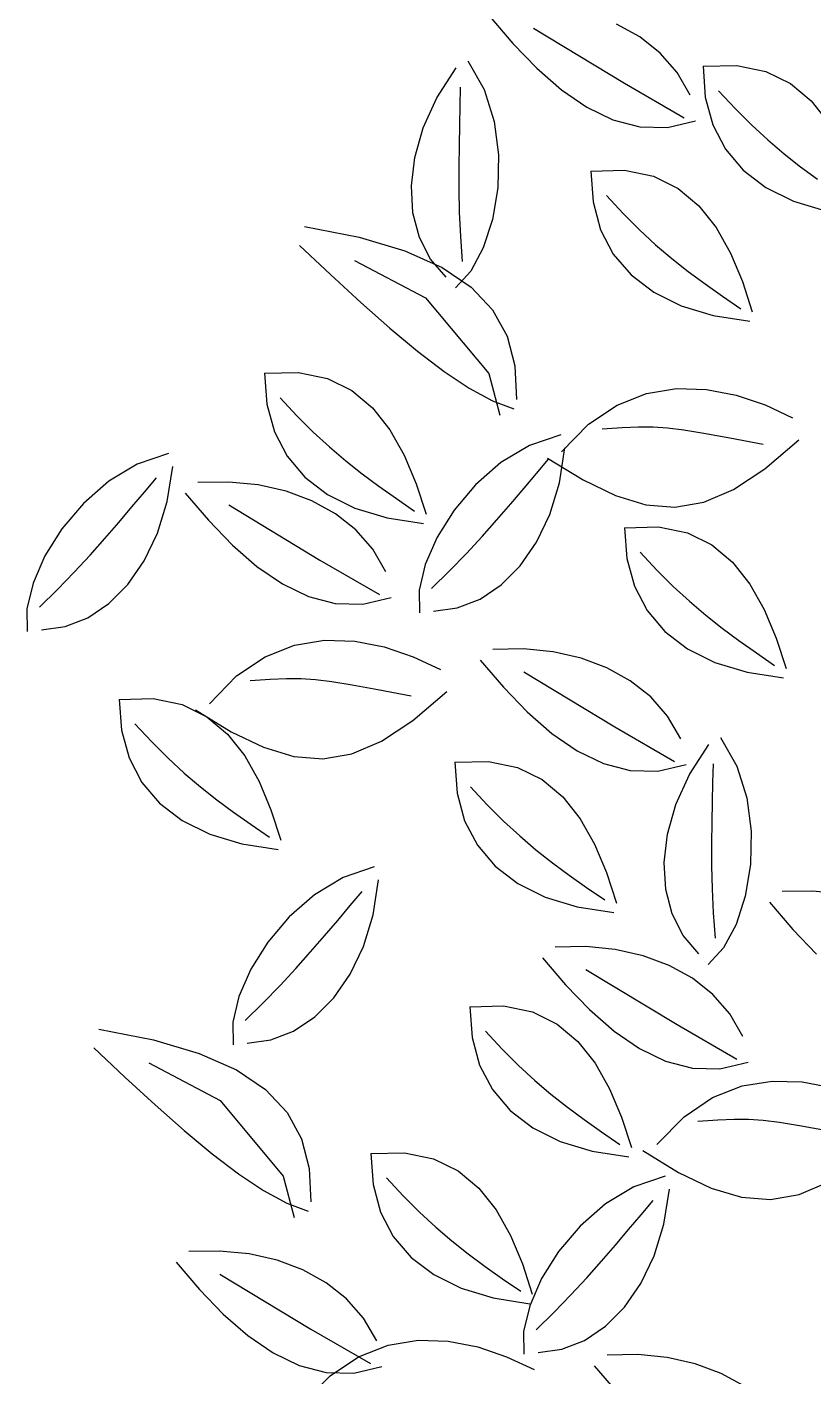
# Model space of a CAD drawing. Header units: millimetres. Extents: x 284148 to 331264, y 78716 to 101523.
# Drawn here: x 315736.5 to 315979.7, y 85815.1 to 86232.5 of the extents above; entities that cross this region are included whole.
import ezdxf

# ---------------------------------------------------------------- set-up
doc = ezdxf.new("R2010")
doc.units = ezdxf.units.MM

# ---------------------------------------------------------------- blocks, each defined once
blk = doc.blocks.new('A$C4D901EEA')
for p, q in [((162.81, 1618.7), (169.99, 1610.28)), ((209.27, 1612.33), (202.04, 1616.32)), ((176.31, 1615.03), (204.5, 1598)), ((215.58, 1607.33), (209.27, 1612.33)), ((169.99, 1610.28), (177.4, 1602.64)), ((220.83, 1601.33), (215.58, 1607.33)), ((156.02, 1604.92), (161.06, 1596.05)), ((228.83, 1603.26), (239.28, 1603.52)), ((228.83, 1603.26), (229.51, 1593.71)), ((239.28, 1603.52), (248.24, 1601.65)), ((146.45, 1593.52), (152.38, 1602.78)), ((177.4, 1602.64), (185.02, 1596)), ((224.88, 1594.34), (220.83, 1601.33)), ((248.24, 1601.65), (255.85, 1597.91)), ((153.68, 1591.03), (153.8, 1596.77)), ((161.06, 1596.05), (164.16, 1586.21)), ((185.02, 1596), (192.86, 1590.61)), ((204.5, 1598), (222.98, 1587.35)), ((233.64, 1595.71), (238.83, 1590.12)), ((255.85, 1597.91), (262.26, 1592.54)), ((142.2, 1584.22), (146.45, 1593.52)), ((153.53, 1585.02), (153.68, 1591.03)), ((192.86, 1590.61), (200.93, 1586.72)), ((229.51, 1593.71), (231.85, 1585.14)), ((262.26, 1592.54), (267.61, 1585.79)), ((164.16, 1586.21), (165.51, 1575.9)), ((200.93, 1586.72), (209.23, 1584.56)), ((217.77, 1584.37), (226.53, 1586.39)), ((238.83, 1590.12), (243.9, 1585.08)), ((139.58, 1575.06), (142.2, 1584.22)), ((153.4, 1578.72), (153.53, 1585.02)), ((209.23, 1584.56), (217.77, 1584.37)), ((231.85, 1585.14), (235.78, 1577.6)), ((243.9, 1585.08), (248.9, 1580.48)), ((153.31, 1572.14), (153.4, 1578.72)), ((248.9, 1580.48), (253.91, 1576.22)), ((138.54, 1566.23), (139.58, 1575.06)), ((165.51, 1575.9), (165.28, 1565.61)), ((235.78, 1577.6), (241.28, 1571.14)), ((253.91, 1576.22), (258.99, 1572.2)), ((153.33, 1565.27), (153.31, 1572.14)), ((194.07, 1570.83), (204.53, 1571.09)), ((194.07, 1570.83), (194.76, 1561.28)), ((204.53, 1571.09), (213.49, 1569.22)), ((241.28, 1571.14), (248.29, 1565.78)), ((258.99, 1572.2), (264.2, 1568.34)), ((139.04, 1557.92), (138.54, 1566.23)), ((165.28, 1565.61), (163.65, 1555.85)), ((213.49, 1569.22), (221.1, 1565.48)), ((221.1, 1565.48), (227.5, 1560.11)), ((248.29, 1565.78), (256.78, 1561.57)), ((153.49, 1558.1), (153.33, 1565.27)), ((194.76, 1561.28), (197.09, 1552.71)), ((198.89, 1563.28), (204.08, 1557.69)), ((256.78, 1561.57), (266.7, 1558.56)), ((141.03, 1550.32), (139.04, 1557.92)), ((153.84, 1550.63), (153.49, 1558.1)), ((204.08, 1557.69), (209.14, 1552.65)), ((227.5, 1560.11), (232.86, 1553.36)), ((105.46, 1553.66), (122.4, 1550.34)), ((163.65, 1555.85), (160.81, 1547.11)), ((232.86, 1553.36), (237.3, 1545.47)), ((122.4, 1550.34), (136.55, 1546.15)), ((144.46, 1543.62), (141.03, 1550.32)), ((154.42, 1542.86), (153.84, 1550.63)), ((197.09, 1552.71), (201.03, 1545.17)), ((209.14, 1552.65), (214.15, 1548.05)), ((103.88, 1547.84), (113.54, 1538.79)), ((136.55, 1546.15), (148.05, 1541.04)), ((160.81, 1547.11), (156.94, 1539.9)), ((201.03, 1545.17), (206.52, 1538.71)), ((214.15, 1548.05), (219.16, 1543.79)), ((237.3, 1545.47), (240.98, 1536.69)), ((120.94, 1543.2), (142.97, 1531.6)), ((149.29, 1538), (144.46, 1543.62)), ((148.05, 1541.04), (157.05, 1534.96)), ((219.16, 1543.79), (224.24, 1539.77)), ((113.54, 1538.79), (122.88, 1530.22)), ((156.94, 1539.9), (152.21, 1534.71)), ((206.52, 1538.71), (213.54, 1533.35)), ((224.24, 1539.77), (229.44, 1535.91)), ((240.98, 1536.69), (244.05, 1527.26)), ((157.05, 1534.96), (163.7, 1527.88)), ((213.54, 1533.35), (222.03, 1529.14)), ((229.44, 1535.91), (234.84, 1532.09)), ((234.84, 1532.09), (240.5, 1528.23)), ((122.88, 1530.22), (131.88, 1522.26)), ((142.97, 1531.6), (162.55, 1508.16)), ((163.7, 1527.88), (168.16, 1519.76)), ((222.03, 1529.14), (231.95, 1526.13)), ((231.95, 1526.13), (243.26, 1524.35)), ((131.88, 1522.26), (140.49, 1515.08)), ((168.16, 1519.76), (170.56, 1510.55)), ((140.49, 1515.08), (148.67, 1508.84)), ((93.13, 1508.26), (103.59, 1508.52)), ((93.13, 1508.26), (93.82, 1498.71)), ((103.59, 1508.52), (112.55, 1506.65)), ((148.67, 1508.84), (156.39, 1503.7)), ((162.55, 1508.16), (165.94, 1495.36)), ((170.56, 1510.55), (171.07, 1500.21)), ((112.55, 1506.65), (120.16, 1502.91)), ((120.16, 1502.91), (126.56, 1497.54)), ((156.39, 1503.7), (163.61, 1499.8)), ((211.35, 1502.03), (220.63, 1503.55)), ((220.63, 1503.55), (229.93, 1503.28)), ((229.93, 1503.28), (239.1, 1501.49)), ((93.82, 1498.71), (96.15, 1490.14)), ((97.95, 1500.71), (103.14, 1495.12)), ((163.61, 1499.8), (170.28, 1497.31)), ((202.22, 1498.45), (211.35, 1502.03)), ((239.1, 1501.49), (248.01, 1498.47)), ((103.14, 1495.12), (108.2, 1490.08)), ((126.56, 1497.54), (131.92, 1490.79)), ((193.38, 1492.51), (202.22, 1498.45)), ((248.01, 1498.47), (256.52, 1494.5)), ((131.92, 1490.79), (136.36, 1482.9)), ((184.97, 1483.94), (193.38, 1492.51)), ((197.61, 1491.13), (203.82, 1491.51)), ((203.82, 1491.51), (208.87, 1491.73)), ((208.87, 1491.73), (213.34, 1491.72)), ((213.34, 1491.72), (217.81, 1491.43)), ((217.81, 1491.43), (222.88, 1490.8)), ((222.88, 1490.8), (229.11, 1489.78)), ((96.15, 1490.14), (100.09, 1482.6)), ((108.2, 1490.08), (113.21, 1485.48)), ((184.76, 1489.24), (175.11, 1485.94)), ((229.11, 1489.78), (237.1, 1488.32)), ((237.1, 1488.32), (247.44, 1486.35)), ((247.92, 1478.72), (258.49, 1487.72)), ((63.38, 1483.46), (53.73, 1480.16)), ((100.09, 1482.6), (105.58, 1476.13)), ((113.21, 1485.48), (118.22, 1481.22)), ((136.36, 1482.9), (140.04, 1474.12)), ((175.11, 1485.94), (166.26, 1480.63)), ((180.63, 1482), (191.69, 1475.28)), ((184.37, 1474.37), (186.06, 1485.23)), ((53.73, 1480.16), (44.89, 1474.86)), ((62.99, 1468.59), (64.68, 1479.45)), ((118.22, 1481.22), (123.3, 1477.2)), ((166.26, 1480.63), (158.42, 1473.8)), ((177.3, 1477.29), (181.02, 1481.67)), ((238.2, 1472.33), (247.92, 1478.72)), ((44.89, 1474.86), (37.04, 1468.03)), ((55.92, 1471.52), (59.64, 1475.89)), ((82.01, 1474.63), (72.51, 1474.49)), ((91.15, 1473.73), (82.01, 1474.63)), ((99.79, 1471.79), (91.15, 1473.73)), ((105.58, 1476.13), (112.6, 1470.78)), ((123.3, 1477.2), (128.5, 1473.34)), ((140.04, 1474.12), (143.11, 1464.69)), ((158.42, 1473.8), (151.77, 1465.95)), ((173.43, 1472.69), (177.3, 1477.29)), ((181.38, 1464.58), (184.37, 1474.37)), ((191.69, 1475.28), (201.75, 1470.44)), ((52.05, 1466.92), (55.92, 1471.52)), ((68.56, 1471.19), (75.75, 1462.78)), ((107.79, 1468.82), (99.79, 1471.79)), ((112.6, 1470.78), (121.09, 1466.57)), ((128.5, 1473.34), (133.9, 1469.52)), ((133.9, 1469.52), (139.56, 1465.66)), ((169.36, 1467.89), (173.43, 1472.69)), ((201.75, 1470.44), (211.12, 1467.61)), ((229.04, 1468.43), (238.2, 1472.33)), ((37.04, 1468.03), (30.39, 1460.17)), ((47.98, 1462.11), (52.05, 1466.92)), ((60, 1458.81), (62.99, 1468.59)), ((82.07, 1467.52), (110.26, 1450.49)), ((115.02, 1464.83), (107.79, 1468.82)), ((121.09, 1466.57), (131.01, 1463.56)), ((151.77, 1465.95), (146.51, 1457.56)), ((165.05, 1462.9), (169.36, 1467.89)), ((211.12, 1467.61), (220.12, 1466.9)), ((220.12, 1466.9), (229.04, 1468.43)), ((43.68, 1457.13), (47.98, 1462.11)), ((75.75, 1462.78), (83.15, 1455.13)), ((121.33, 1459.83), (115.02, 1464.83)), ((131.01, 1463.56), (142.32, 1461.78)), ((160.48, 1457.77), (165.05, 1462.9)), ((177.27, 1455.99), (181.38, 1464.58)), ((30.39, 1460.17), (25.13, 1451.78)), ((39.11, 1452), (43.68, 1457.13)), ((55.89, 1450.21), (60, 1458.81)), ((126.58, 1453.83), (121.33, 1459.83)), ((146.51, 1457.56), (142.85, 1449.13)), ((155.61, 1452.51), (160.48, 1457.77)), ((204.55, 1460.5), (215, 1460.76)), ((204.55, 1460.5), (205.24, 1450.95)), ((215, 1460.76), (223.96, 1458.89)), ((223.96, 1458.89), (231.57, 1455.15)), ((83.15, 1455.13), (90.77, 1448.49)), ((130.63, 1446.83), (126.58, 1453.83)), ((172.19, 1448.69), (177.27, 1455.99)), ((209.36, 1452.94), (214.55, 1447.36)), ((231.57, 1455.15), (237.98, 1449.78)), ((25.13, 1451.78), (21.47, 1443.36)), ((34.23, 1446.74), (39.11, 1452)), ((50.82, 1442.91), (55.89, 1450.21)), ((90.77, 1448.49), (98.62, 1443.11)), ((110.26, 1450.49), (128.73, 1439.85)), ((142.85, 1449.13), (140.97, 1441.17)), ((150.4, 1447.15), (155.61, 1452.51)), ((166.31, 1442.8), (172.19, 1448.69)), ((205.24, 1450.95), (207.57, 1442.38)), ((237.98, 1449.78), (243.33, 1443.03)), ((29.02, 1441.38), (34.23, 1446.74)), ((144.81, 1441.72), (150.4, 1447.15)), ((214.55, 1447.36), (219.62, 1442.32)), ((21.47, 1443.36), (19.59, 1435.39)), ((23.43, 1435.94), (29.02, 1441.38)), ((44.93, 1437.02), (50.82, 1442.91)), ((98.62, 1443.11), (106.69, 1439.21)), ((140.97, 1441.17), (141.07, 1434.15)), ((159.79, 1438.43), (166.31, 1442.8)), ((207.57, 1442.38), (211.5, 1434.84)), ((219.62, 1442.32), (224.62, 1437.72)), ((243.33, 1443.03), (247.78, 1435.14)), ((38.41, 1432.65), (44.93, 1437.02)), ((106.69, 1439.21), (114.99, 1437.05)), ((114.99, 1437.05), (123.52, 1436.86)), ((123.52, 1436.86), (132.29, 1438.88)), ((152.77, 1435.69), (159.79, 1438.43)), ((224.62, 1437.72), (229.64, 1433.46)), ((19.59, 1435.39), (19.69, 1428.37)), ((31.39, 1429.91), (38.41, 1432.65)), ((145.44, 1434.68), (152.77, 1435.69)), ((211.5, 1434.84), (217, 1428.37)), ((229.64, 1433.46), (234.71, 1429.44)), ((247.78, 1435.14), (251.46, 1426.36)), ((24.06, 1428.9), (31.39, 1429.91)), ((217, 1428.37), (224.01, 1423.02)), ((234.71, 1429.44), (239.92, 1425.57)), ((93.3, 1420.54), (102.43, 1424.13)), ((102.43, 1424.13), (111.71, 1425.65)), ((111.71, 1425.65), (121.01, 1425.37)), ((121.01, 1425.37), (130.18, 1423.59)), ((130.18, 1423.59), (139.09, 1420.57)), ((239.92, 1425.57), (245.32, 1421.76)), ((251.46, 1426.36), (254.53, 1416.93)), ((84.46, 1414.61), (93.3, 1420.54)), ((139.09, 1420.57), (147.6, 1416.6)), ((159.84, 1419.53), (167.03, 1411.11)), ((173.28, 1422.97), (163.79, 1422.83)), ((182.42, 1422.06), (173.28, 1422.97)), ((191.06, 1420.12), (182.42, 1422.06)), ((199.07, 1417.15), (191.06, 1420.12)), ((224.01, 1423.02), (232.5, 1418.81)), ((245.32, 1421.76), (250.97, 1417.9)), ((173.34, 1415.86), (201.53, 1398.83)), ((206.3, 1413.16), (199.07, 1417.15)), ((232.5, 1418.81), (242.42, 1415.8)), ((242.42, 1415.8), (253.74, 1414.02)), ((76.05, 1406.04), (84.46, 1414.61)), ((88.69, 1413.23), (94.9, 1413.61)), ((94.9, 1413.61), (99.95, 1413.82)), ((99.95, 1413.82), (104.42, 1413.81)), ((104.42, 1413.81), (108.89, 1413.52)), ((108.89, 1413.52), (113.96, 1412.9)), ((113.96, 1412.9), (120.19, 1411.88)), ((120.19, 1411.88), (128.18, 1410.41)), ((167.03, 1411.11), (174.43, 1403.47)), ((212.61, 1408.16), (206.3, 1413.16)), ((48.17, 1407.36), (58.63, 1407.62)), ((48.17, 1407.36), (48.86, 1397.81)), ((58.63, 1407.62), (67.59, 1405.75)), ((128.18, 1410.41), (138.52, 1408.45)), ((139, 1400.82), (149.57, 1409.82)), ((217.86, 1402.16), (212.61, 1408.16)), ((67.59, 1405.75), (75.2, 1402.01)), ((71.71, 1404.1), (82.77, 1397.37)), ((174.43, 1403.47), (182.05, 1396.83)), ((52.99, 1399.81), (58.18, 1394.22)), ((75.2, 1402.01), (81.61, 1396.64)), ((129.29, 1394.43), (139, 1400.82)), ((201.53, 1398.83), (220.01, 1388.18)), ((221.91, 1395.17), (217.86, 1402.16)), ((48.86, 1397.81), (51.19, 1389.24)), ((58.18, 1394.22), (63.24, 1389.18)), ((81.61, 1396.64), (86.96, 1389.89)), ((82.77, 1397.37), (92.83, 1392.54)), ((120.12, 1390.53), (129.29, 1394.43)), ((182.05, 1396.83), (189.89, 1391.44)), ((234.23, 1395.57), (239.27, 1386.71)), ((92.83, 1392.54), (102.21, 1389.7)), ((111.2, 1388.99), (120.12, 1390.53)), ((189.89, 1391.44), (197.96, 1387.55)), ((224.66, 1384.18), (230.59, 1393.43)), ((51.19, 1389.24), (55.13, 1381.7)), ((63.24, 1389.18), (68.25, 1384.58)), ((86.96, 1389.89), (91.4, 1382)), ((102.21, 1389.7), (111.2, 1388.99)), ((152.02, 1387.91), (162.47, 1388.16)), ((152.02, 1387.91), (152.7, 1378.35)), ((162.47, 1388.16), (171.43, 1386.29)), ((171.43, 1386.29), (179.04, 1382.55)), ((197.96, 1387.55), (206.26, 1385.39)), ((214.8, 1385.2), (223.56, 1387.22)), ((231.89, 1381.69), (232.01, 1387.42)), ((239.27, 1386.71), (242.37, 1376.87)), ((55.13, 1381.7), (60.62, 1375.23)), ((68.25, 1384.58), (73.26, 1380.32)), ((91.4, 1382), (95.08, 1373.22)), ((179.04, 1382.55), (185.45, 1377.18)), ((206.26, 1385.39), (214.8, 1385.2)), ((220.41, 1374.87), (224.66, 1384.18)), ((231.74, 1375.67), (231.89, 1381.69)), ((73.26, 1380.32), (78.34, 1376.3)), ((152.7, 1378.35), (155.03, 1369.78)), ((156.83, 1380.35), (162.02, 1374.77)), ((60.62, 1375.23), (67.64, 1369.88)), ((78.34, 1376.3), (83.54, 1372.44)), ((162.02, 1374.77), (167.09, 1369.72)), ((185.45, 1377.18), (190.8, 1370.43)), ((217.79, 1365.71), (220.41, 1374.87)), ((231.6, 1369.38), (231.74, 1375.67)), ((242.37, 1376.87), (243.72, 1366.55)), ((67.64, 1369.88), (76.13, 1365.67)), ((83.54, 1372.44), (88.94, 1368.62)), ((95.08, 1373.22), (98.15, 1363.79)), ((155.03, 1369.78), (158.97, 1362.25)), ((167.09, 1369.72), (172.09, 1365.12)), ((190.8, 1370.43), (195.24, 1362.54)), ((231.52, 1362.79), (231.6, 1369.38)), ((76.13, 1365.67), (86.05, 1362.66)), ((88.94, 1368.62), (94.6, 1364.76)), ((172.09, 1365.12), (177.1, 1360.86)), ((216.75, 1356.89), (217.79, 1365.71)), ((243.72, 1366.55), (243.49, 1356.26)), ((86.05, 1362.66), (97.36, 1360.88)), ((158.97, 1362.25), (164.47, 1355.78)), ((177.1, 1360.86), (182.18, 1356.85)), ((195.24, 1362.54), (198.93, 1353.76)), ((231.54, 1355.92), (231.52, 1362.79)), ((182.18, 1356.85), (187.39, 1352.98)), ((217.25, 1348.58), (216.75, 1356.89)), ((127.08, 1355.55), (117.43, 1352.25)), ((164.47, 1355.78), (171.48, 1350.42)), ((187.39, 1352.98), (192.79, 1349.16)), ((198.93, 1353.76), (201.99, 1344.33)), ((231.7, 1348.75), (231.54, 1355.92)), ((243.49, 1356.26), (241.86, 1346.5)), ((117.43, 1352.25), (108.58, 1346.94)), ((126.69, 1340.68), (128.38, 1351.54)), ((171.48, 1350.42), (179.97, 1346.22)), ((192.79, 1349.16), (198.44, 1345.3)), ((219.24, 1340.98), (217.25, 1348.58)), ((232.05, 1341.28), (231.7, 1348.75)), ((108.58, 1346.94), (100.74, 1340.11)), ((119.62, 1343.6), (123.34, 1347.98)), ((179.97, 1346.22), (189.89, 1343.2)), ((241.86, 1346.5), (239.02, 1337.76)), ((249.38, 1344.59), (256.56, 1336.17)), ((262.82, 1348.03), (253.33, 1347.89)), ((271.96, 1347.12), (262.82, 1348.03)), ((100.74, 1340.11), (94.09, 1332.26)), ((115.75, 1339), (119.62, 1343.6)), ((123.7, 1330.89), (126.69, 1340.68)), ((189.89, 1343.2), (201.2, 1341.42)), ((222.67, 1334.27), (219.24, 1340.98)), ((232.63, 1333.51), (232.05, 1341.28)), ((111.68, 1334.2), (115.75, 1339)), ((239.02, 1337.76), (235.15, 1330.55)), ((256.56, 1336.17), (263.96, 1328.53)), ((94.09, 1332.26), (88.83, 1323.87)), ((107.37, 1329.21), (111.68, 1334.2)), ((227.5, 1328.66), (222.67, 1334.27)), ((102.8, 1324.08), (107.37, 1329.21)), ((119.59, 1322.3), (123.7, 1330.89)), ((179.09, 1327.43), (186.27, 1319.02)), ((192.53, 1330.88), (183.04, 1330.74)), ((201.67, 1329.97), (192.53, 1330.88)), ((210.31, 1328.03), (201.67, 1329.97)), ((218.32, 1325.06), (210.31, 1328.03)), ((235.15, 1330.55), (230.42, 1325.36)), ((88.83, 1323.87), (85.17, 1315.44)), ((97.93, 1318.82), (102.8, 1324.08)), ((192.59, 1323.77), (220.78, 1306.74)), ((225.54, 1321.07), (218.32, 1325.06)), ((114.51, 1315), (119.59, 1322.3)), ((231.85, 1316.07), (225.54, 1321.07)), ((85.17, 1315.44), (83.29, 1307.48)), ((92.72, 1313.46), (97.93, 1318.82)), ((108.63, 1309.11), (114.51, 1315)), ((186.27, 1319.02), (193.67, 1311.37)), ((237.1, 1310.07), (231.85, 1316.07)), ((87.13, 1308.03), (92.72, 1313.46)), ((156.66, 1312.28), (167.11, 1312.53)), ((156.66, 1312.28), (157.34, 1302.72)), ((167.11, 1312.53), (176.07, 1310.67)), ((193.67, 1311.37), (201.29, 1304.74)), ((83.29, 1307.48), (83.39, 1300.46)), ((102.1, 1304.74), (108.63, 1309.11)), ((176.07, 1310.67), (183.68, 1306.93)), ((183.68, 1306.93), (190.09, 1301.56)), ((220.78, 1306.74), (239.26, 1296.09)), ((241.15, 1303.08), (237.1, 1310.07)), ((41.83, 1305.35), (58.77, 1302.03)), ((95.09, 1302), (102.1, 1304.74)), ((157.34, 1302.72), (159.68, 1294.16)), ((161.47, 1304.72), (166.66, 1299.14)), ((201.29, 1304.74), (209.14, 1299.35)), ((40.25, 1299.53), (49.91, 1290.48)), ((58.77, 1302.03), (72.92, 1297.84)), ((87.76, 1300.99), (95.09, 1302)), ((166.66, 1299.14), (171.73, 1294.1)), ((190.09, 1301.56), (195.44, 1294.81)), ((209.14, 1299.35), (217.21, 1295.46)), ((57.31, 1294.89), (79.34, 1283.29)), ((72.92, 1297.84), (84.42, 1292.73)), ((159.68, 1294.16), (163.61, 1286.62)), ((171.73, 1294.1), (176.73, 1289.49)), ((195.44, 1294.81), (199.88, 1286.92)), ((217.21, 1295.46), (225.51, 1293.29)), ((234.04, 1293.1), (242.81, 1295.13)), ((49.91, 1290.48), (59.25, 1281.91)), ((84.42, 1292.73), (93.42, 1286.65)), ((225.51, 1293.29), (234.04, 1293.1)), ((93.42, 1286.65), (100.07, 1279.57)), ((163.61, 1286.62), (169.11, 1280.15)), ((176.73, 1289.49), (181.74, 1285.23)), ((199.88, 1286.92), (203.57, 1278.13)), ((231.78, 1284.19), (240.91, 1287.78)), ((240.91, 1287.78), (250.19, 1289.29)), ((250.19, 1289.29), (259.49, 1289.02)), ((259.49, 1289.02), (268.66, 1287.24)), ((59.25, 1281.91), (68.25, 1273.95)), ((79.34, 1283.29), (98.92, 1259.85)), ((181.74, 1285.23), (186.82, 1281.22)), ((222.94, 1278.25), (231.78, 1284.19)), ((100.07, 1279.57), (104.52, 1271.45)), ((169.11, 1280.15), (176.12, 1274.79)), ((186.82, 1281.22), (192.03, 1277.35)), ((192.03, 1277.35), (197.43, 1273.54)), ((203.57, 1278.13), (206.63, 1268.71)), ((214.53, 1269.69), (222.94, 1278.25)), ((233.38, 1277.26), (238.43, 1277.47)), ((238.43, 1277.47), (242.9, 1277.46)), ((242.9, 1277.46), (247.38, 1277.17)), ((68.25, 1273.95), (76.86, 1266.77)), ((176.12, 1274.79), (184.61, 1270.59)), ((197.43, 1273.54), (203.08, 1269.67)), ((227.17, 1276.88), (233.38, 1277.26)), ((247.38, 1277.17), (252.44, 1276.54)), ((252.44, 1276.54), (258.67, 1275.53)), ((258.67, 1275.53), (266.67, 1274.06)), ((104.52, 1271.45), (106.93, 1262.24)), ((184.61, 1270.59), (194.53, 1267.58)), ((76.86, 1266.77), (85.04, 1260.53)), ((126.01, 1266.86), (136.46, 1267.11)), ((126.01, 1266.86), (126.69, 1257.31)), ((136.46, 1267.11), (145.42, 1265.25)), ((145.42, 1265.25), (153.03, 1261.51)), ((194.53, 1267.58), (205.84, 1265.8)), ((210.19, 1267.74), (221.25, 1261.02)), ((106.93, 1262.24), (107.44, 1251.9)), ((153.03, 1261.51), (159.44, 1256.14)), ((221.25, 1261.02), (231.31, 1256.18)), ((85.04, 1260.53), (92.76, 1255.39)), ((98.92, 1259.85), (102.31, 1247.05)), ((126.69, 1257.31), (129.02, 1248.74)), ((130.82, 1259.3), (136.01, 1253.72)), ((207.43, 1256.56), (198.59, 1251.25)), ((217.08, 1259.86), (207.43, 1256.56)), ((258.6, 1254.18), (267.77, 1258.08)), ((92.76, 1255.39), (99.98, 1251.49)), ((136.01, 1253.72), (141.07, 1248.68)), ((159.44, 1256.14), (164.79, 1249.39)), ((209.63, 1247.92), (213.34, 1252.29)), ((216.69, 1244.99), (218.39, 1255.85)), ((231.31, 1256.18), (240.69, 1253.35)), ((240.69, 1253.35), (249.68, 1252.64)), ((249.68, 1252.64), (258.6, 1254.18)), ((99.98, 1251.49), (106.65, 1249)), ((129.02, 1248.74), (132.96, 1241.2)), ((141.07, 1248.68), (146.08, 1244.07)), ((164.79, 1249.39), (169.23, 1241.5)), ((198.59, 1251.25), (190.74, 1244.42)), ((146.08, 1244.07), (151.09, 1239.81)), ((190.74, 1244.42), (184.09, 1236.57)), ((205.75, 1243.31), (209.63, 1247.92)), ((213.7, 1235.2), (216.69, 1244.99)), ((132.96, 1241.2), (138.46, 1234.73)), ((151.09, 1239.81), (156.17, 1235.8)), ((169.23, 1241.5), (172.91, 1232.72)), ((201.68, 1238.51), (205.75, 1243.31)), ((79.19, 1236.68), (69.69, 1236.54)), ((88.32, 1235.77), (79.19, 1236.68)), ((96.97, 1233.83), (88.32, 1235.77)), ((156.17, 1235.8), (161.38, 1231.93)), ((184.09, 1236.57), (178.84, 1228.18)), ((197.38, 1233.53), (201.68, 1238.51)), ((65.74, 1233.24), (72.93, 1224.82)), ((104.97, 1230.86), (96.97, 1233.83)), ((138.46, 1234.73), (145.47, 1229.38)), ((161.38, 1231.93), (166.78, 1228.12)), ((172.91, 1232.72), (175.98, 1223.29)), ((192.81, 1228.39), (197.38, 1233.53)), ((209.59, 1226.61), (213.7, 1235.2)), ((79.25, 1229.57), (107.43, 1212.54)), ((112.2, 1226.87), (104.97, 1230.86)), ((145.47, 1229.38), (153.96, 1225.17)), ((166.78, 1228.12), (172.43, 1224.25)), ((178.84, 1228.18), (175.17, 1219.76)), ((187.93, 1223.13), (192.81, 1228.39)), ((72.93, 1224.82), (80.33, 1217.18)), ((118.51, 1221.87), (112.2, 1226.87)), ((153.96, 1225.17), (163.88, 1222.16)), ((182.72, 1217.77), (187.93, 1223.13)), ((204.52, 1219.31), (209.59, 1226.61)), ((123.76, 1215.87), (118.51, 1221.87)), ((163.88, 1222.16), (175.19, 1220.38)), ((175.17, 1219.76), (173.29, 1211.79)), ((198.64, 1213.42), (204.52, 1219.31)), ((80.33, 1217.18), (87.95, 1210.54)), ((127.81, 1208.88), (123.76, 1215.87)), ((177.14, 1212.34), (182.72, 1217.77)), ((87.95, 1210.54), (95.79, 1205.15)), ((107.43, 1212.54), (125.91, 1201.89)), ((173.29, 1211.79), (173.39, 1204.77)), ((192.11, 1209.05), (198.64, 1213.42)), ((122.23, 1203.96), (131.36, 1207.55)), ((131.36, 1207.55), (140.64, 1209.06)), ((140.64, 1209.06), (149.94, 1208.79)), ((149.94, 1208.79), (159.11, 1207.01)), ((159.11, 1207.01), (168.02, 1203.99)), ((185.1, 1206.31), (192.11, 1209.05)), ((95.79, 1205.15), (103.87, 1201.26)), ((113.39, 1198.02), (122.23, 1203.96)), ((168.02, 1203.99), (176.53, 1200.02)), ((177.76, 1205.3), (185.1, 1206.31)), ((208.61, 1204.65), (199.12, 1204.51)), ((217.75, 1203.74), (208.61, 1204.65)), ((226.39, 1201.8), (217.75, 1203.74)), ((103.87, 1201.26), (112.17, 1199.1)), ((104.98, 1189.46), (113.39, 1198.02)), ((112.17, 1199.1), (120.7, 1198.91)), ((120.7, 1198.91), (129.46, 1200.93)), ((195.17, 1201.21), (202.35, 1192.79)), ((234.4, 1198.83), (226.39, 1201.8)), ((241.62, 1194.84), (234.4, 1198.83))]:
    blk.add_line(p, q)

msp = doc.modelspace()

# ---------------------------------------------------------------- block references
msp.add_blockref('A$C4D901EEA', (315716.88, 84617.09))

doc.saveas('drawing.dxf')
